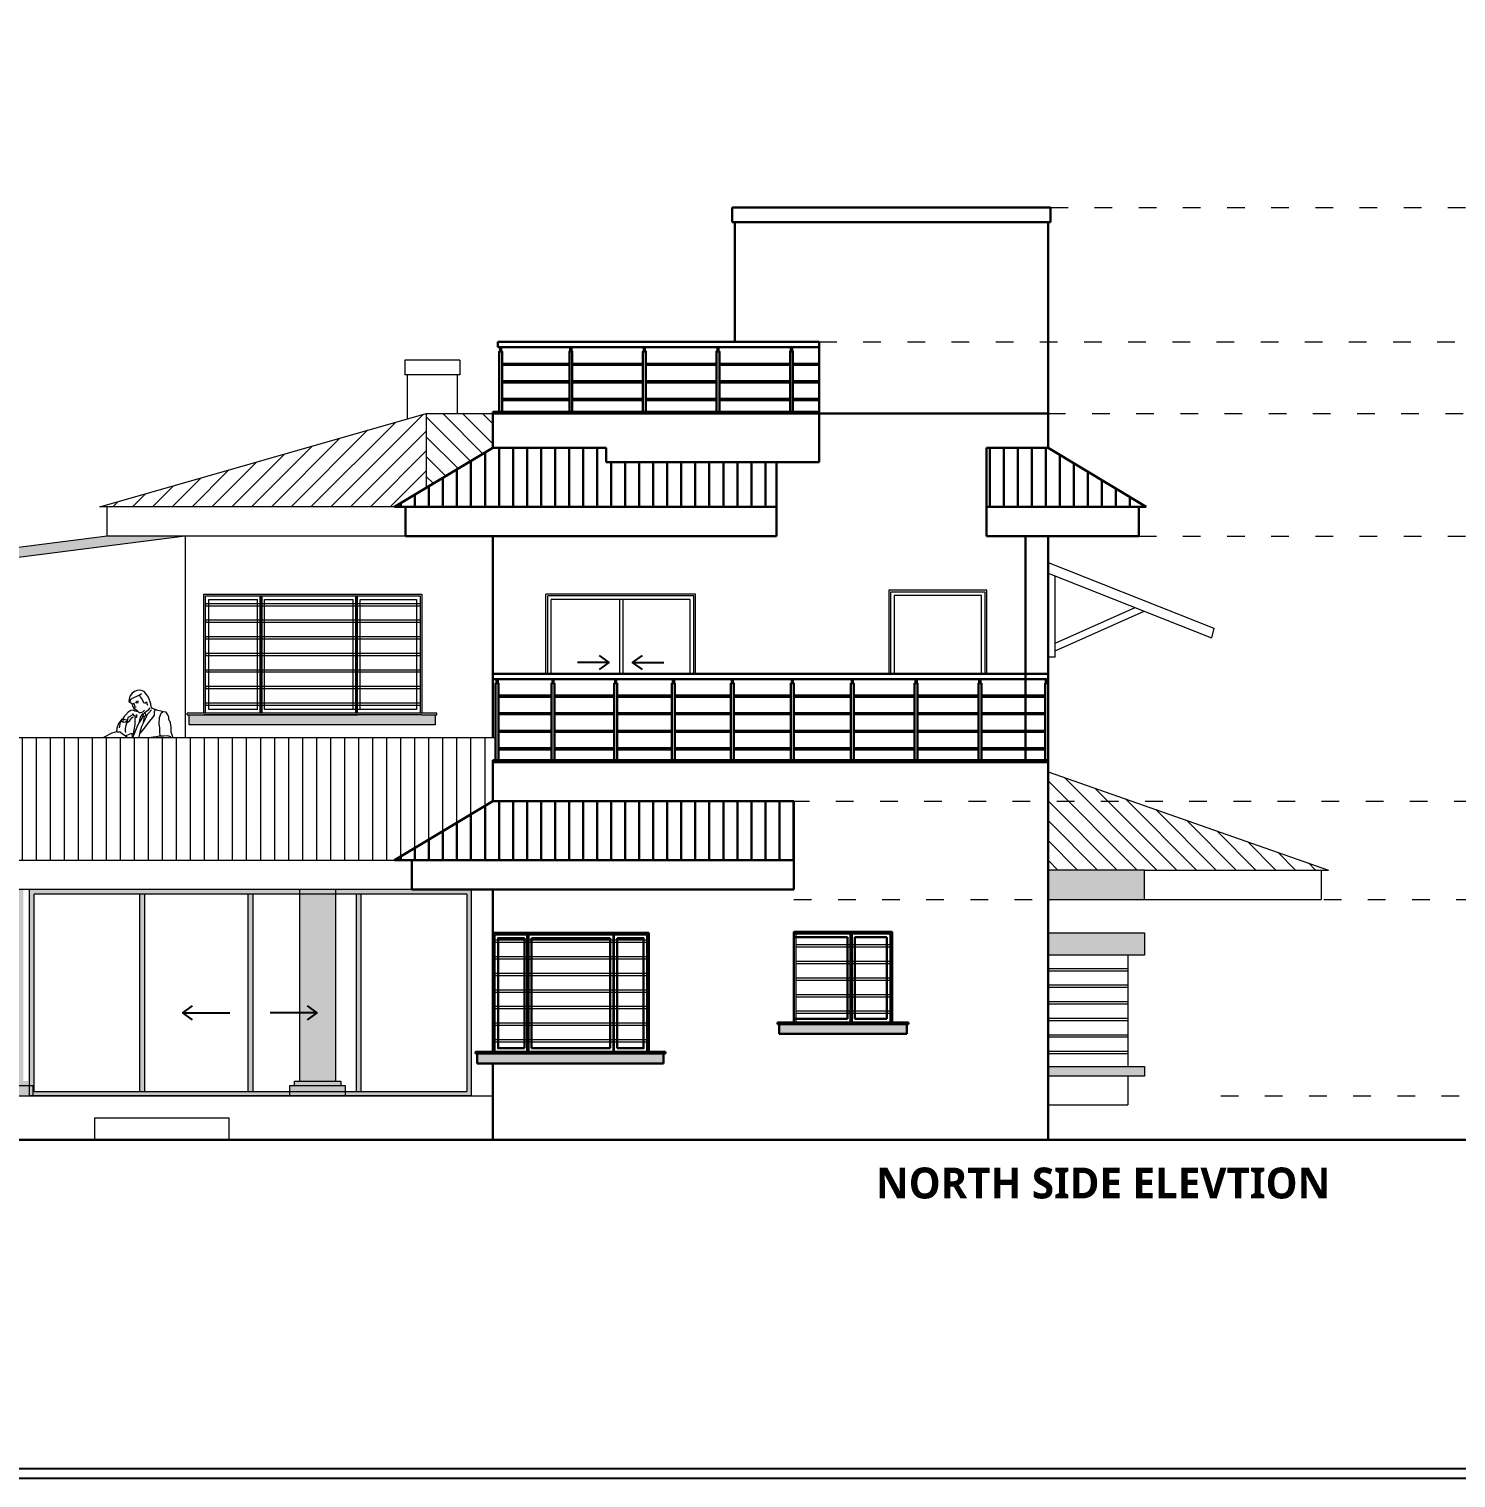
# Model space of a CAD drawing. Header units: millimetres. Extents: x 922141 to 965068, y 34629 to 256118.
# Drawn here: x 935315 to 949858, y 226570 to 241331 of the extents above; entities that cross this region are included whole.
import ezdxf

# ---------------------------------------------------------------- set-up
doc = ezdxf.new("R2010")
doc.units = ezdxf.units.MM
doc.linetypes.add('ACAD_ISO03W100', pattern=[30, 12, -18])
doc.layers.get('0').update_dxf_attribs({"plot": 0})
doc.layers.get('Defpoints').update_dxf_attribs({"color": 6})
for name, color, linetype, lineweight in [('A-HATCH', 251, 'Continuous', 9), ('MCA__ LANDSCAPE', 136, 'Continuous', 5), ('MCA__ LAYOUT TESTO', 6, 'Continuous', 5), ('MCA__ MURI ESISTENTI SEZIONATI', 30, 'Continuous', 30), ('MCA__ SCALE', 154, 'Continuous', 18)]:
    doc.layers.add(name, color=color, linetype=linetype, lineweight=lineweight)
doc.layers.add('TEXT200', color=7, linetype='Continuous')
doc.styles.get("Standard").update_dxf_attribs({"font": 'arial.ttf'})
doc.dimstyles.new('Casa Selvole', dxfattribs={"dimtxt": 200, "dimasz": 150, "dimexe": 0.18, "dimexo": 0.0625, "dimgap": 0.09, "dimtad": 0, "dimtih": 1, "dimtoh": 1, "dimdec": 0, "dimlfac": 0.1, "dimzin": 0, "dimdsep": 46, "dimtxsty": 'Standard', "dimblk": 'DOTSMALL', "dimcen": 0, "dimadec": 0, "dimazin": 0, "dimtfac": 1, "dimtdec": 0, "dimtofl": 0, "dimtmove": 0, "dimatfit": 3, "dimldrblk": 'DOTSMALL', "dimfxl": 1, "dimtolj": 1, "dimtzin": 0, "dimarcsym": 0})
pattern_1 = [(90, (296596.4, -130535.84), (-142.875, 9e-15), [])]
pattern_2 = [(135, (296596.4, -130535.84), (-101.02788, -101.02788), [])]

# ---------------------------------------------------------------- blocks, each defined once
blk = doc.blocks.new('_DotSmall')
at = {"color": 0, "linetype": 'ByBlock', "const_width": 0.5}
blk.add_lwpolyline([(-0.0625, 0, 1), (0.0625, 0, 1)], format="xyb", close=True, dxfattribs=at)

msp = doc.modelspace()

# ---------------------------------------------------------------- hatches: boundary and pattern name
at = {"layer": 'A-HATCH', "ltscale": 600, "true_color": 0xc7c8ca}
h = msp.add_hatch(color=9, dxfattribs=at)
h.dxf.hatch_style = 1
h.paths.add_polyline_path([(934108.86, 235807.96), (934108.86, 235908.77), (936113.86, 236163.37), (936907.69, 236163.37)])
h.paths.add_polyline_path([(934906.2, 234113.37), (934986.2, 234113.37), (934986.2, 235919.37), (934906.2, 235909.21)])
h = msp.add_hatch(color=9, dxfattribs=at)
h.dxf.hatch_style = 1
h.paths.add_polyline_path([(939453.71, 234343.37), (936947.08, 234343.37), (936947.08, 234243.37), (939453.71, 234243.37)])
h = msp.add_hatch(color=9, dxfattribs=at)
h.dxf.hatch_style = 1
h.paths.add_polyline_path([(946682.72, 232463.37), (946682.72, 232763.37), (945699.86, 232763.37), (945699.86, 232463.37)])
h = msp.add_hatch(color=9, dxfattribs=at)
h.dxf.hatch_style = 1
h.paths.add_polyline_path([(934888.86, 232563.37), (934888.86, 230613.37), (935258.86, 230613.37), (935258.86, 232563.37)])
h.paths.add_polyline_path([(935358.86, 230463.37), (935358.86, 230563.37), (935308.86, 230563.37), (934838.86, 230563.37), (934788.86, 230563.37), (934788.86, 230463.37)])
h.paths.add_polyline_path([(935308.86, 230563.37), (935308.86, 230613.37), (935258.86, 230613.37), (934888.86, 230613.37), (934838.86, 230613.37), (934838.86, 230563.37)])
h = msp.add_hatch(color=9, dxfattribs=at)
h.dxf.hatch_style = 1
h.paths.add_polyline_path([(938071.86, 232563.37), (938071.86, 230613.37), (938441.86, 230613.37), (938441.86, 232563.37)])
h.paths.add_polyline_path([(938541.86, 230463.37), (938541.86, 230563.37), (938491.86, 230563.37), (938021.86, 230563.37), (937971.86, 230563.37), (937971.86, 230463.37)])
h.paths.add_polyline_path([(938491.86, 230563.37), (938491.86, 230613.37), (938441.86, 230613.37), (938071.86, 230613.37), (938021.86, 230613.37), (938021.86, 230563.37)])
h = msp.add_hatch(color=9, dxfattribs=at)
h.dxf.hatch_style = 1
h.paths.add_polyline_path([(945699.86, 231895.48), (946682.72, 231895.48), (946682.72, 232123.37), (945699.86, 232123.37)])
h = msp.add_hatch(color=9, dxfattribs=at)
h.dxf.hatch_style = 1
h.paths.add_polyline_path([(945699.86, 230663.37), (946682.72, 230663.37), (946682.72, 230763.37), (945699.86, 230763.37)])
at = {"layer": 'MCA__ LANDSCAPE'}
h = msp.add_hatch(color=256, dxfattribs=at)
h.dxf.hatch_style = 1
h.paths.add_polyline_path([(938071.86, 232563.37), (935321.86, 232563.37), (935321.86, 230563.37), (935366.86, 230563.37), (935366.86, 232518.37), (938071.86, 232518.37)])
h.paths.add_polyline_path([(939821.86, 232563.37), (938441.86, 232563.37), (938441.86, 232518.37), (939776.86, 232518.37), (939776.86, 230508.37), (938541.86, 230508.37), (938541.86, 230463.37), (939821.86, 230463.37)])
h.paths.add_polyline_path([(937971.86, 230508.37), (935358.86, 230508.37), (935358.86, 230463.37), (937971.86, 230463.37)])
h = msp.add_hatch(color=256, dxfattribs=at)
h.dxf.hatch_style = 1
h.paths.add_polyline_path([(936496.07, 230508.37), (936496.07, 232518.37), (936446.07, 232518.37), (936446.07, 230508.37)])
h = msp.add_hatch(color=256, dxfattribs=at)
h.dxf.hatch_style = 1
h.paths.add_polyline_path([(937600.74, 230508.37), (937600.74, 232518.37), (937550.74, 232518.37), (937550.74, 230508.37)])
h = msp.add_hatch(color=256, dxfattribs=at)
h.dxf.hatch_style = 1
h.paths.add_polyline_path([(938701.96, 230508.37), (938701.96, 232518.37), (938651.96, 232518.37), (938651.96, 230508.37)])
h = msp.add_hatch(color=256, dxfattribs=at)
h.dxf.hatch_style = 1
h.paths.add_polyline_path([(944261.58, 231093.37), (944261.58, 231193.37), (942961.09, 231193.37), (942961.09, 231093.37)])
h = msp.add_hatch(color=256, dxfattribs=at)
h.dxf.hatch_style = 1
h.paths.add_polyline_path([(941782.65, 230893.37), (939883.93, 230893.37), (939883.93, 230793.37), (941782.65, 230793.37)])
at = {"layer": 'MCA__ MURI ESISTENTI SEZIONATI'}
h = msp.add_hatch(dxfattribs=at)
h.set_pattern_fill('ANSI31', color=256, scale=45, angle=45)
h.set_pattern_definition(pattern_1)
h.paths.add_polyline_path([(942931.68, 236463.37), (942931.68, 237063.37), (942931.68, 236919.37), (941196.66, 236919.37), (941196.66, 237063.37), (940041.86, 237063.37), (939041.86, 236463.37)])
h = msp.add_hatch(dxfattribs=at)
h.set_pattern_fill('ANSI31', color=256, scale=45, angle=45)
h.set_pattern_definition(pattern_1)
h.paths.add_polyline_path([(946699.86, 236463.37), (945699.86, 237063.37), (945073.6, 237063.37), (945073.6, 236463.37)])
h = msp.add_hatch(dxfattribs=at)
h.set_pattern_fill('ANSI31', color=256, scale=45, angle=45)
h.set_pattern_definition(pattern_1)
h.paths.add_polyline_path([(940041.86, 233463.37), (939041.86, 232863.37), (943109.86, 232863.37), (943109.86, 233463.37)])
at = {"layer": 'MCA__ SCALE', "ltscale": 600}
h = msp.add_hatch(dxfattribs=at)
h.set_pattern_fill('ANSI31', color=256, scale=45, angle=180)
h.set_pattern_definition([(225, (296596.4, -130535.84), (101.02788, -101.02788), [])])
h.paths.add_polyline_path([(939041.86, 236463.37), (939364.36, 236656.87), (939364.36, 237413.37), (936038.86, 236463.37)])
h = msp.add_hatch(dxfattribs=at)
h.set_pattern_fill('ANSI31', color=256, scale=45, angle=90)
h.set_pattern_definition(pattern_2)
h.paths.add_polyline_path([(939364.36, 236656.87), (940041.86, 237063.37), (940041.86, 237413.37), (939364.36, 237413.37)])
at = {"layer": 'MCA__ SCALE'}
h = msp.add_hatch(dxfattribs=at)
h.set_pattern_fill('ANSI31', color=256, scale=45, angle=45)
h.set_pattern_definition(pattern_1)
h.paths.add_polyline_path([(930919.86, 232863.37), (934559.2, 234113.37), (940071.02, 234113.37), (940071.02, 233763.37), (940041.86, 233763.37), (940041.86, 233463.37), (939041.86, 232863.37)])
at = {"layer": 'MCA__ SCALE', "ltscale": 600}
h = msp.add_hatch(dxfattribs=at)
h.set_pattern_fill('ANSI31', color=256, scale=45, angle=90)
h.set_pattern_definition(pattern_2)
h.paths.add_polyline_path([(945699.86, 233463.37), (945699.86, 232763.37), (946682.72, 232763.37), (948559.83, 232763.37), (946557.85, 233463.37)])
h.paths.add_polyline_path([(945699.86, 233763.37), (945699.86, 233463.37), (946557.85, 233463.37)])

# ---------------------------------------------------------------- linework, layer by layer
at = {"layer": 'Defpoints'}
msp.add_lwpolyline([(965068.26, 226569.51), (965068.26, 256118.44), (922141.11, 256118.44), (922141.11, 226569.51)], close=True, dxfattribs=at)
at = {"layer": 'MCA__ LANDSCAPE', "linetype": 'ACAD_ISO03W100', "ltscale": 15}
for p, q in [((945724.86, 239513.37), (954426.32, 239513.37)), ((943367.14, 238143.37), (954426.32, 238143.37)), ((945699.86, 237413.37), (954426.32, 237413.37)), ((946624.86, 236163.37), (954426.32, 236163.37)), ((943088.57, 233463.37), (954405.03, 233463.37)), ((943109.86, 232463.37), (954426.32, 232463.37)), ((947459.83, 230463.37), (954426.32, 230463.37)), ((947879.83, 230013.37), (954438.44, 230013.37))]:
    msp.add_line(p, q, dxfattribs=at)
at = {"layer": 'MCA__ LANDSCAPE'}
msp.add_line((936158.61, 234157.67), (936075.08, 234113.37), dxfattribs=at)
at = {"layer": 'MCA__ MURI ESISTENTI SEZIONATI'}
for p, q in [((942480.98, 239513.37), (945724.86, 239513.37)), ((942480.98, 239513.37), (942480.98, 239363.37)), ((945724.86, 239513.37), (945724.86, 239363.37)), ((942480.98, 239363.37), (945724.86, 239363.37)), ((942509.86, 239363.37), (942509.86, 238143.37)), ((945699.86, 239363.37), (945699.86, 237063.37)), ((940094.82, 238143.37), (942351.45, 238143.37)), ((940094.82, 238088.37), (940094.82, 238143.37)), ((942351.45, 238143.37), (943367.14, 238143.37)), ((943367.14, 238088.37), (943367.14, 238143.37)), ((940094.82, 238088.37), (942351.45, 238088.37)), ((942351.45, 238088.37), (943367.14, 238088.37)), ((943367.14, 238088.37), (943367.14, 237413.37)), ((940137.46, 237921.15), (940822.27, 237921.15)), ((940137.46, 237909.15), (940822.27, 237909.15)), ((940852.27, 237921.15), (941571.86, 237921.15)), ((940852.27, 237909.15), (941571.86, 237909.15)), ((941601.86, 237921.15), (942321.45, 237921.15)), ((941601.86, 237909.15), (942321.45, 237909.15)), ((942351.45, 237921.15), (943071.04, 237921.15)), ((942351.45, 237909.15), (943071.04, 237909.15)), ((943101.04, 237921.15), (943367.14, 237921.15)), ((943101.04, 237909.15), (943367.14, 237909.15)), ((940137.46, 237741.93), (940822.27, 237741.93)), ((940137.46, 237729.93), (940822.27, 237729.93)), ((940852.27, 237741.93), (941571.86, 237741.93)), ((940852.27, 237729.93), (941571.86, 237729.93)), ((941601.86, 237741.93), (942321.45, 237741.93)), ((941601.86, 237729.93), (942321.45, 237729.93)), ((942351.45, 237741.93), (943071.04, 237741.93)), ((942351.45, 237729.93), (943071.04, 237729.93)), ((943101.04, 237741.93), (943367.14, 237741.93)), ((943101.04, 237729.93), (943367.14, 237729.93)), ((940137.46, 237562.71), (940822.27, 237562.71)), ((940137.46, 237550.71), (940822.27, 237550.71)), ((940852.27, 237562.71), (941571.86, 237562.71)), ((940852.27, 237550.71), (941571.86, 237550.71)), ((941601.86, 237562.71), (942321.45, 237562.71)), ((941601.86, 237550.71), (942321.45, 237550.71)), ((942351.45, 237562.71), (943071.04, 237562.71)), ((942351.45, 237550.71), (943071.04, 237550.71)), ((943101.04, 237562.71), (943367.14, 237562.71)), ((943101.04, 237550.71), (943367.14, 237550.71)), ((940041.86, 237063.37), (940041.86, 237431.37)), ((940041.86, 237431.37), (943367.14, 237431.37)), ((940041.86, 237413.37), (943367.14, 237413.37)), ((943367.14, 237413.37), (945699.86, 237413.37)), ((943367.14, 237063.37), (943367.14, 237413.37)), ((939041.86, 236463.37), (940041.86, 237063.37)), ((940041.86, 237063.37), (941196.66, 237063.37)), ((941196.66, 236919.37), (941196.66, 237063.37)), ((943367.14, 236919.37), (943367.14, 237063.37)), ((945073.6, 236463.37), (945073.6, 237063.37)), ((945699.86, 237063.37), (945073.6, 237063.37)), ((945699.86, 237063.37), (946699.86, 236463.37)), ((943367.14, 236919.37), (941196.66, 236919.37)), ((942931.68, 236163.37), (942931.68, 236919.37)), ((939041.86, 236463.37), (942931.68, 236463.37)), ((939152, 236463.37), (939152, 236163.37)), ((945073.6, 236463.37), (946699.86, 236463.37)), ((945073.6, 236463.37), (945073.6, 236163.37)), ((946624.86, 236463.37), (946624.86, 236163.37)), ((939152, 236163.37), (942931.68, 236163.37)), ((940041.86, 234113.37), (940041.86, 236163.37)), ((945073.6, 236163.37), (946624.86, 236163.37)), ((945469.86, 234663.37), (945469.86, 236163.37)), ((945699.86, 236163.37), (945699.86, 234663.37)), ((940041.86, 234708.37), (940041.86, 234763.37)), ((940041.86, 234763.37), (943109.86, 234763.37)), ((940041.86, 234708.37), (943109.86, 234708.37)), ((944967.31, 234763.37), (943109.86, 234763.37)), ((943109.86, 234763.37), (944967.31, 234763.37)), ((943109.86, 234763.37), (945699.86, 234763.37)), ((943109.86, 234708.37), (945699.86, 234708.37)), ((945469.86, 234541.15), (945469.86, 234708.37)), ((941897.72, 234666.59), (941897.72, 233881.37)), ((945020.97, 234666.59), (945020.97, 233881.37)), ((945699.86, 234566.59), (945699.86, 230013.37)), ((940101.02, 234541.15), (940640.31, 234541.15)), ((940101.02, 234529.15), (940640.31, 234529.15)), ((940670.31, 234541.15), (941279.07, 234541.15)), ((940670.31, 234529.15), (941279.07, 234529.15)), ((941309.07, 234541.15), (941867.72, 234541.15)), ((941309.07, 234529.15), (941867.72, 234529.15)), ((941897.72, 234541.15), (942468.67, 234541.15)), ((941897.72, 234529.15), (942468.67, 234529.15)), ((942498.67, 234541.15), (943079.86, 234541.15)), ((942498.67, 234529.15), (943079.86, 234529.15)), ((943109.86, 234541.15), (943690.92, 234541.15)), ((943109.86, 234529.15), (943690.92, 234529.15)), ((943720.92, 234541.15), (944340.82, 234541.15)), ((943720.92, 234529.15), (944340.82, 234529.15)), ((944370.82, 234541.15), (944990.97, 234541.15)), ((944370.82, 234529.15), (944990.97, 234529.15)), ((945020.97, 234541.15), (945669.86, 234541.15)), ((945020.97, 234529.15), (945669.86, 234529.15)), ((945469.86, 234361.93), (945469.86, 234529.15)), ((940101.02, 234361.93), (940640.31, 234361.93)), ((940101.02, 234349.93), (940640.31, 234349.93)), ((940670.31, 234361.93), (941279.07, 234361.93)), ((940670.31, 234349.93), (941279.07, 234349.93)), ((941309.07, 234361.93), (941867.72, 234361.93)), ((941309.07, 234349.93), (941867.72, 234349.93)), ((941897.72, 234361.93), (942468.67, 234361.93)), ((941897.72, 234349.93), (942468.67, 234349.93)), ((942498.67, 234361.93), (943079.86, 234361.93)), ((942498.67, 234349.93), (943079.86, 234349.93)), ((943109.86, 234361.93), (943690.92, 234361.93)), ((943109.86, 234349.93), (943690.92, 234349.93)), ((943720.92, 234361.93), (944340.82, 234361.93)), ((943720.92, 234349.93), (944340.82, 234349.93)), ((944370.82, 234361.93), (944990.97, 234361.93)), ((944370.82, 234349.93), (944990.97, 234349.93)), ((945020.97, 234361.93), (945669.86, 234361.93)), ((945020.97, 234349.93), (945669.86, 234349.93)), ((945469.86, 234182.71), (945469.86, 234349.93)), ((940101.02, 234182.71), (940640.31, 234182.71)), ((940101.02, 234170.71), (940640.31, 234170.71)), ((940670.31, 234182.71), (941279.07, 234182.71)), ((940670.31, 234170.71), (941279.07, 234170.71)), ((941309.07, 234182.71), (941867.72, 234182.71)), ((941309.07, 234170.71), (941867.72, 234170.71)), ((941897.72, 234182.71), (942468.67, 234182.71)), ((941897.72, 234170.71), (942468.67, 234170.71)), ((942498.67, 234182.71), (943079.86, 234182.71)), ((942498.67, 234170.71), (943079.86, 234170.71)), ((943109.86, 234182.71), (943690.92, 234182.71)), ((943109.86, 234170.71), (943690.92, 234170.71)), ((943720.92, 234182.71), (944340.82, 234182.71)), ((943720.92, 234170.71), (944340.82, 234170.71)), ((944370.82, 234182.71), (944990.97, 234182.71)), ((944370.82, 234170.71), (944990.97, 234170.71)), ((945020.97, 234182.71), (945669.86, 234182.71)), ((945020.97, 234170.71), (945669.86, 234170.71)), ((945469.86, 234003.49), (945469.86, 234170.71)), ((940101.02, 234003.49), (940640.31, 234003.49)), ((940101.02, 233991.49), (940640.31, 233991.49)), ((940670.31, 234003.49), (941279.07, 234003.49)), ((940670.31, 233991.49), (941279.07, 233991.49)), ((941309.07, 234003.49), (941867.72, 234003.49)), ((941309.07, 233991.49), (941867.72, 233991.49)), ((941897.72, 234003.49), (942468.67, 234003.49)), ((941897.72, 233991.49), (942468.67, 233991.49)), ((942498.67, 234003.49), (943079.86, 234003.49)), ((942498.67, 233991.49), (943079.86, 233991.49)), ((943109.86, 234003.49), (943690.92, 234003.49)), ((943109.86, 233991.49), (943690.92, 233991.49)), ((943720.92, 234003.49), (944340.82, 234003.49)), ((943720.92, 233991.49), (944340.82, 233991.49)), ((944370.82, 234003.49), (944990.97, 234003.49)), ((944370.82, 233991.49), (944990.97, 233991.49)), ((945020.97, 234003.49), (945669.86, 234003.49)), ((945020.97, 233991.49), (945669.86, 233991.49)), ((945469.86, 233881.37), (945469.86, 233991.49)), ((940041.86, 233881.37), (945699.86, 233881.37)), ((940041.86, 233881.37), (940041.86, 233463.37)), ((940041.86, 233863.37), (943109.86, 233863.37)), ((940041.86, 233863.37), (943109.86, 233863.37)), ((943109.86, 233863.37), (945699.86, 233863.37)), ((940041.86, 233463.37), (939041.86, 232863.37)), ((940041.86, 233463.37), (943109.86, 233463.37)), ((943109.86, 232563.37), (943109.86, 233463.37)), ((943109.86, 232863.37), (939041.86, 232863.37)), ((939216.44, 232863.37), (939216.44, 232563.37)), ((943109.86, 232563.37), (939216.44, 232563.37)), ((940041.86, 230911.37), (940041.86, 232563.37)), ((940041.86, 232123.37), (941631.86, 232123.37)), ((940059.86, 232105.37), (941613.86, 232105.37)), ((940059.86, 230911.37), (940059.86, 232105.37)), ((940364.49, 230947.37), (940364.49, 232069.37)), ((940400.49, 230911.37), (940400.49, 232105.37)), ((940436.49, 230947.37), (940436.49, 232069.37)), ((941237.92, 230947.37), (941237.92, 232069.37)), ((941273.92, 230911.37), (941273.92, 232105.37)), ((941309.92, 230947.37), (941309.92, 232069.37)), ((941613.86, 232105.37), (941613.86, 230911.37)), ((941631.86, 232123.37), (941631.86, 230911.37)), ((943109.86, 232133.37), (944111.58, 232133.37)), ((943109.86, 231211.37), (943109.86, 232133.37)), ((943109.86, 231211.37), (943109.86, 232133.37)), ((943109.86, 232115.37), (944093.58, 232115.37)), ((943109.86, 232079.37), (943657.8, 232079.37)), ((943658.14, 231247.37), (943657.8, 232079.37)), ((943694.14, 231211.37), (943693.8, 232115.37)), ((943729.8, 232079.37), (944057.58, 232079.37)), ((943730.14, 231247.37), (943729.8, 232079.37)), ((944057.58, 232079.37), (944057.58, 231247.37)), ((944093.58, 232115.37), (944093.58, 231211.37)), ((944111.58, 232133.37), (944111.58, 231211.37)), ((945699.86, 231735.48), (945699.86, 230763.37)), ((943109.86, 231211.37), (943109.86, 231433.37)), ((942943.09, 231211.37), (944279.58, 231211.37)), ((942943.09, 231211.37), (942943.09, 231193.37)), ((942943.09, 231193.37), (944279.58, 231193.37)), ((942961.09, 231093.37), (942961.09, 231193.37)), ((943109.86, 231247.37), (943658.14, 231247.37)), ((944111.58, 231193.37), (943109.86, 231193.37)), ((943730.14, 231247.37), (944057.58, 231247.37)), ((944261.58, 231193.37), (944261.58, 231093.37)), ((944279.58, 231193.37), (944279.58, 231211.37)), ((944261.58, 231093.37), (942961.09, 231093.37)), ((945699.86, 231163.37), (945699.86, 230370.81)), ((941800.65, 230911.37), (939865.93, 230911.37)), ((939865.93, 230911.37), (939865.93, 230893.37)), ((939865.93, 230893.37), (941800.65, 230893.37)), ((939883.93, 230793.37), (939883.93, 230893.37)), ((941631.86, 230893.37), (940041.86, 230893.37)), ((941782.65, 230893.37), (941782.65, 230793.37)), ((941800.65, 230893.37), (941800.65, 230911.37)), ((941782.65, 230793.37), (939883.93, 230793.37)), ((940041.86, 230463.37), (940041.86, 230793.37)), ((940041.86, 230463.37), (940041.86, 230013.37)), ((926907.68, 230013.37), (955474.01, 230013.37))]:
    msp.add_line(p, q, dxfattribs=at)
for points in [[(940107.46, 237431.37), (940107.46, 238046.59), (940137.46, 238046.59), (940137.46, 237431.37)], [(940822.27, 237431.37), (940822.27, 238046.59), (940852.27, 238046.59), (940852.27, 237431.37)], [(941571.86, 237431.37), (941571.86, 238046.59), (941601.86, 238046.59), (941601.86, 237431.37)], [(942321.45, 237431.37), (942321.45, 238046.59), (942351.45, 238046.59), (942351.45, 237431.37)], [(943071.04, 237431.37), (943071.04, 238046.59), (943101.04, 238046.59), (943101.04, 237431.37)], [(940137.46, 237413.37), (940107.46, 237413.37)], [(940852.27, 237413.37), (940822.27, 237413.37)], [(941601.86, 237413.37), (941571.86, 237413.37)], [(942351.45, 237413.37), (942321.45, 237413.37)], [(943101.04, 237413.37), (943071.04, 237413.37)], [(940071.02, 233881.37), (940071.02, 234666.59), (940101.02, 234666.59), (940101.02, 233881.37)], [(940640.31, 233881.37), (940640.31, 234666.59), (940670.31, 234666.59), (940670.31, 233881.37)], [(941279.07, 233881.37), (941279.07, 234666.59), (941309.07, 234666.59), (941309.07, 233881.37)], [(941867.72, 233881.37), (941867.72, 234666.59), (941897.72, 234666.59), (941897.72, 233881.37)], [(942468.67, 233881.37), (942468.67, 234666.59), (942498.67, 234666.59), (942498.67, 233881.37)], [(943079.86, 233881.37), (943079.86, 234666.59), (943109.86, 234666.59), (943109.86, 233881.37)], [(943690.92, 233881.37), (943690.92, 234666.59), (943720.92, 234666.59), (943720.92, 233881.37)], [(944340.82, 233881.37), (944340.82, 234666.59), (944370.82, 234666.59), (944370.82, 233881.37)], [(944990.97, 233881.37), (944990.97, 234666.59), (945020.97, 234666.59), (945020.97, 233881.37)], [(945669.86, 233881.37), (945669.86, 234666.59), (945699.86, 234666.59), (945699.86, 233881.37), (945669.86, 233881.37)], [(940101.02, 233863.37), (940071.02, 233863.37)], [(940670.31, 233863.37), (940640.31, 233863.37)], [(941309.07, 233863.37), (941279.07, 233863.37)], [(941897.72, 233863.37), (941867.72, 233863.37)], [(942498.67, 233863.37), (942468.67, 233863.37)], [(943109.86, 233863.37), (943079.86, 233863.37)], [(943720.92, 233863.37), (943690.92, 233863.37)], [(944370.82, 233863.37), (944340.82, 233863.37)], [(945020.97, 233863.37), (944990.97, 233863.37)], [(940364.49, 230947.37), (940095.86, 230947.37), (940095.86, 232069.37), (940364.49, 232069.37)], [(940436.49, 232069.37), (941237.92, 232069.37)], [(941309.92, 232069.37), (941577.86, 232069.37), (941577.86, 230947.37), (941309.92, 230947.37)], [(943109.86, 231999.63), (943109.86, 231979.63)], [(943109.86, 231830.75), (943109.86, 231810.75)], [(943109.86, 231661.87), (943109.86, 231641.87)], [(943109.86, 231493), (943109.86, 231473)], [(943109.86, 231324.12), (943109.86, 231304.12)], [(941237.92, 230947.37), (940436.49, 230947.37)]]:
    msp.add_lwpolyline(points, dxfattribs=at)
for points in [[(940116.46, 238046.59), (940128.46, 238046.59), (940128.46, 238088.37), (940116.46, 238088.37)], [(940831.27, 238046.59), (940843.27, 238046.59), (940843.27, 238088.37), (940831.27, 238088.37)], [(941580.86, 238046.59), (941592.86, 238046.59), (941592.86, 238088.37), (941580.86, 238088.37)], [(942330.45, 238046.59), (942342.45, 238046.59), (942342.45, 238088.37), (942330.45, 238088.37)], [(943080.04, 238046.59), (943092.04, 238046.59), (943092.04, 238088.37), (943080.04, 238088.37)], [(940080.02, 234666.59), (940092.02, 234666.59), (940092.02, 234708.37), (940080.02, 234708.37)], [(940649.31, 234666.59), (940661.31, 234666.59), (940661.31, 234708.37), (940649.31, 234708.37)], [(941288.07, 234666.59), (941300.07, 234666.59), (941300.07, 234708.37), (941288.07, 234708.37)], [(941876.72, 234666.59), (941888.72, 234666.59), (941888.72, 234708.37), (941876.72, 234708.37)], [(942477.67, 234666.59), (942489.67, 234666.59), (942489.67, 234708.37), (942477.67, 234708.37)], [(943088.86, 234666.59), (943100.86, 234666.59), (943100.86, 234708.37), (943088.86, 234708.37)], [(943699.92, 234666.59), (943711.92, 234666.59), (943711.92, 234708.37), (943699.92, 234708.37)], [(944349.82, 234666.59), (944361.82, 234666.59), (944361.82, 234708.37), (944349.82, 234708.37)], [(944999.97, 234666.59), (945011.97, 234666.59), (945011.97, 234708.37), (944999.97, 234708.37)], [(945678.86, 234666.59), (945690.86, 234666.59), (945690.86, 234708.37), (945678.86, 234708.37)]]:
    msp.add_lwpolyline(points, close=True, dxfattribs=at)
at = {"layer": 'MCA__ SCALE'}
for p, q in [((939704.6, 237957.68), (939144.41, 237957.68)), ((939144.41, 237957.68), (939144.41, 237807.68)), ((939704.6, 237957.68), (939704.6, 237807.68)), ((939704.6, 237807.68), (939144.41, 237807.68)), ((939169.41, 237807.68), (939169.41, 237357.68)), ((939679.6, 237807.68), (939679.6, 237413.37)), ((936038.86, 236463.37), (939364.36, 237413.37)), ((939364.36, 237413.37), (940041.86, 237413.37)), ((939364.36, 237413.37), (939364.36, 236656.87)), ((939041.86, 236463.37), (936038.86, 236463.37)), ((936113.86, 236163.37), (936113.86, 236463.37)), ((936907.69, 236163.37), (934108.86, 235807.96)), ((936113.86, 236163.37), (934108.86, 235908.77)), ((939152, 236163.37), (936113.86, 236163.37)), ((936907.69, 236163.37), (936907.69, 234113.37)), ((945699.86, 235895.66), (947390.5, 235227.84)), ((945699.86, 234931.08), (945699.86, 235895.66)), ((945699.86, 235788.14), (947365.57, 235130.17)), ((945773.34, 234931.08), (945773.34, 235759.11)), ((937095.85, 235573.37), (939318.85, 235573.37)), ((937095.85, 234361.37), (937095.85, 235573.37)), ((937113.85, 235555.37), (939300.85, 235555.37)), ((937113.85, 234361.37), (937113.85, 235555.37)), ((937644.13, 234397.37), (937644.13, 235519.37)), ((937680.13, 234361.37), (937680.13, 235555.37)), ((937716.13, 234397.37), (937716.13, 235519.37)), ((938618.25, 234397.37), (938618.25, 235519.37)), ((938654.25, 234361.37), (938654.25, 235555.37)), ((938690.25, 234397.37), (938690.25, 235519.37)), ((939300.85, 235555.37), (939300.85, 234361.37)), ((939318.85, 235573.37), (939318.85, 234361.37)), ((940583.5, 234763.37), (940583.5, 235573.37)), ((942108.5, 235573.37), (940583.5, 235573.37)), ((940601.5, 234763.37), (940601.5, 235555.37)), ((942090.5, 235555.37), (940601.5, 235555.37)), ((940637.5, 234763.37), (940637.5, 235519.37)), ((942054.5, 235519.37), (940637.5, 235519.37)), ((941335.8, 234763.37), (941335.8, 235519.37)), ((941369.26, 234763.37), (941369.26, 235519.37)), ((942054.5, 234763.37), (942054.5, 235519.37)), ((942090.5, 234763.37), (942090.5, 235555.37)), ((942108.5, 234763.37), (942108.5, 235573.37)), ((945773.34, 235075.85), (946586.56, 235437.89)), ((945773.34, 234996.81), (946680.64, 235400.73)), ((947390.5, 235227.84), (947365.57, 235130.17)), ((945773.34, 234931.08), (945699.86, 234931.08)), ((936367.87, 234564.2), (936341.62, 234534.57)), ((936390.1, 234580.85), (936367.87, 234564.2)), ((936417.09, 234591.07), (936390.1, 234580.85)), ((936446.48, 234594.83), (936417.09, 234591.07)), ((936436.87, 234544.73), (936461.46, 234561.4)), ((936472.45, 234589.22), (936446.48, 234594.83)), ((936488.26, 234581.45), (936472.45, 234589.22)), ((936500.24, 234569.36), (936488.26, 234581.45)), ((936514.49, 234552.4), (936500.24, 234569.36)), ((936336.56, 234503.93), (936332.04, 234479.76)), ((936332.04, 234479.76), (936355.09, 234467)), ((936341.62, 234534.57), (936336.56, 234503.93)), ((936349.06, 234485.78), (936352.46, 234502.88)), ((936354.42, 234478.17), (936349.06, 234485.78)), ((936352.46, 234502.88), (936382.92, 234520.18)), ((936355.09, 234467), (936364.56, 234460.01)), ((936364.56, 234460.01), (936367.6, 234448.26)), ((936367.6, 234448.26), (936371.26, 234431.82)), ((936371.26, 234431.82), (936383.76, 234413.67)), ((936372.77, 234464.19), (936381.6, 234464.26)), ((936375.8, 234454.49), (936381.69, 234454.53)), ((936381.69, 234454.53), (936378.19, 234449.8)), ((936381.6, 234464.26), (936387.58, 234451.95)), ((936382.92, 234520.18), (936415.76, 234535.15)), ((936383.76, 234413.67), (936411.57, 234394.47)), ((936387.58, 234451.95), (936394.75, 234423.08)), ((936394.75, 234423.08), (936406.74, 234424)), ((936401.56, 234470.31), (936416.76, 234482.78)), ((936429.83, 234467.58), (936409.25, 234464.48)), ((936415.76, 234535.15), (936436.87, 234544.73)), ((936416.76, 234482.78), (936430.29, 234483.48)), ((936441.02, 234540.65), (936452.37, 234519.55)), ((936452.37, 234519.55), (936467.24, 234499.07)), ((936467.24, 234499.07), (936482.77, 234470.94)), ((936482.77, 234470.94), (936499.9, 234461.66)), ((936499.9, 234461.66), (936513.33, 234475.3)), ((936513.33, 234475.3), (936516.41, 234458.26)), ((936532.36, 234525.47), (936514.49, 234552.4)), ((936516.41, 234458.26), (936522.42, 234442.42)), ((936557.62, 234456.23), (936532.36, 234525.47)), ((936535.93, 234397.04), (936551.06, 234414.71)), ((936561.39, 234425.66), (936557.62, 234456.23)), ((936574.47, 234409.28), (936561.39, 234425.66)), ((936265.17, 234302.69), (936228.45, 234256.5)), ((936246.01, 234269), (936235.88, 234210.07)), ((936256.46, 234287.32), (936254.79, 234274.95)), ((936254.79, 234274.95), (936277.18, 234271.01)), ((936268.12, 234301.54), (936256.46, 234287.32)), ((936284.99, 234326.39), (936268.12, 234301.54)), ((936275.38, 234276.29), (936279.88, 234302.81)), ((936277.18, 234271.01), (936298.96, 234271.18)), ((936279.88, 234302.81), (936291.7, 234295.84)), ((936299, 234341.21), (936284.99, 234326.39)), ((936291.7, 234295.84), (936307.62, 234292.43)), ((936298.96, 234271.18), (936311.83, 234280.11)), ((936326.41, 234372.03), (936299, 234341.21)), ((936313.08, 234271.88), (936302.77, 234234.72)), ((936307.62, 234292.43), (936319.98, 234292.53)), ((936319.98, 234292.53), (936313.08, 234271.88)), ((936323.31, 234317.86), (936319.98, 234292.53)), ((936320.18, 234266.64), (936344.16, 234285.07)), ((936345.01, 234327.45), (936323.31, 234317.86)), ((936353.94, 234388.72), (936326.41, 234372.03)), ((936344.16, 234285.07), (936363.37, 234312.29)), ((936368.43, 234341.75), (936345.01, 234327.45)), ((936380.99, 234391.29), (936353.94, 234388.72)), ((936363.37, 234312.29), (936378.57, 234324.77)), ((936371.29, 234352.37), (936368.43, 234341.75)), ((936377.19, 234351.24), (936371.29, 234352.37)), ((936387.9, 234335.43), (936377.19, 234351.24)), ((936397.54, 234382.59), (936380.99, 234391.29)), ((936396.21, 234327.26), (936387.9, 234335.43)), ((936409.07, 234337.36), (936396.21, 234327.26)), ((936396.26, 234246.05), (936398.87, 234287.26)), ((936423.5, 234373.38), (936397.54, 234382.59)), ((936398.87, 234287.26), (936399.23, 234316.69)), ((936399.23, 234316.69), (936415.68, 234320.35)), ((936419.02, 234344.5), (936409.07, 234337.36)), ((936411.57, 234394.47), (936428.77, 234377.54)), ((936415.68, 234320.35), (936414.35, 234339.76)), ((936419.39, 234223.28), (936439.64, 234266.98)), ((936428.77, 234377.54), (936423.5, 234373.38)), ((936431.58, 234373.45), (936442.87, 234367.14)), ((936439.64, 234266.98), (936450.98, 234321.22)), ((936476.94, 234326.89), (936441.59, 234268.56)), ((936442.87, 234367.14), (936458.03, 234367.8)), ((936450.98, 234321.22), (936477.77, 234357.91)), ((936458.03, 234367.8), (936474.32, 234375.33)), ((936489.56, 234280.32), (936462.32, 234226.56)), ((936474.32, 234375.33), (936493.9, 234391.72)), ((936477.77, 234357.91), (936476.94, 234326.89)), ((936488.03, 234324.45), (936479.66, 234266.12)), ((936498.01, 234328.06), (936481.55, 234326.16)), ((936517.97, 234334.1), (936489.56, 234280.32)), ((936490.67, 234363.31), (936535.93, 234397.04)), ((936490.67, 234363.31), (936513.23, 234338.18)), ((936506.74, 234339.9), (936498.01, 234328.06)), ((936513.23, 234338.18), (936565.16, 234395.67)), ((936544.87, 234280.76), (936516.91, 234244.64)), ((936574.59, 234318.65), (936544.87, 234280.76)), ((936627.6, 234387.34), (936574.47, 234409.28)), ((936592.65, 234342.34), (936574.59, 234318.65)), ((936598.78, 234385.93), (936590.01, 234378.8)), ((936590.01, 234378.8), (936592.5, 234360.58)), ((936592.5, 234360.58), (936592.65, 234342.34)), ((936595.13, 234401.2), (936598.78, 234385.93)), ((936657.65, 234382.86), (936627.6, 234387.34)), ((936640.54, 234313.87), (936638.67, 234251.48)), ((936660.2, 234358.17), (936640.54, 234313.87)), ((936687.72, 234375.45), (936657.65, 234382.86)), ((936668.94, 234368.83), (936660.2, 234358.17)), ((936680.71, 234368.92), (936668.94, 234368.83)), ((936711.89, 234370.93), (936687.72, 234375.45)), ((936729.76, 234343.41), (936711.89, 234370.93)), ((936739.95, 234318.77), (936729.76, 234343.41)), ((936741.87, 234299.96), (936739.95, 234318.77)), ((936758.05, 234263.01), (936741.87, 234299.96)), ((939471.71, 234361.37), (936929.08, 234361.37)), ((936929.08, 234343.37), (936929.08, 234361.37)), ((936929.08, 234343.37), (938663.91, 234343.37)), ((936947.08, 234243.37), (936947.08, 234343.37)), ((939318.85, 234343.37), (937095.85, 234343.37)), ((939318.85, 234343.37), (939471.71, 234343.37)), ((939453.71, 234343.37), (939453.71, 234243.37)), ((939471.71, 234343.37), (939471.71, 234361.37)), ((936206.76, 234171), (936158.61, 234157.67)), ((936210.57, 234209.87), (936206.76, 234171)), ((936228.45, 234256.5), (936210.57, 234209.87)), ((936243.87, 234167.17), (936215.03, 234166.94)), ((936269.91, 234148.54), (936243.87, 234167.17)), ((936294.77, 234129.32), (936269.91, 234148.54)), ((936294.77, 234129.32), (936363.4, 234158.1)), ((936316.54, 234113.37), (936294.77, 234129.32)), ((936302.77, 234234.72), (936295.36, 234204.65)), ((936295.36, 234204.65), (936295.54, 234181.7)), ((936295.54, 234181.7), (936297.45, 234162.88)), ((936363.4, 234158.1), (936367.37, 234113.37)), ((936372.28, 234113.37), (936398.01, 234172.5)), ((936380, 234142.34), (936387.27, 234191.25)), ((936387.27, 234191.25), (936396.26, 234246.05)), ((936398.01, 234172.5), (936419.39, 234223.28)), ((936434.33, 234118.05), (936433.42, 234113.37)), ((936443.96, 234166.97), (936434.33, 234118.05)), ((936462.32, 234226.56), (936443.96, 234166.97)), ((936459.83, 234169.45), (936447.56, 234157)), ((936489.53, 234208.53), (936459.83, 234169.45)), ((936516.91, 234244.64), (936489.53, 234208.53)), ((936579.69, 234118.02), (936560.12, 234113.37)), ((936614.39, 234121.23), (936579.69, 234118.02)), ((936642.6, 234125.57), (936614.39, 234121.23)), ((936638.67, 234251.48), (936646.07, 234208.58)), ((936684.97, 234126.49), (936642.6, 234125.57)), ((936646.07, 234208.58), (936646.99, 234166.21)), ((936646.99, 234166.21), (936650.18, 234135.05)), ((936729.67, 234129.2), (936684.97, 234126.49)), ((936760.35, 234120.02), (936729.67, 234129.2)), ((936762.36, 234237.74), (936758.05, 234263.01)), ((936766.03, 234220.7), (936762.36, 234237.74)), ((936762.91, 234168.3), (936766.03, 234220.7)), ((936781.55, 234117.84), (936762.91, 234168.3)), ((936781.18, 234113.37), (936781.55, 234117.84)), ((939453.71, 234243.37), (936947.08, 234243.37)), ((934559.2, 234113.37), (940071.02, 234113.37)), ((945699.86, 233763.37), (948559.83, 232763.37)), ((930919.86, 232863.37), (939041.86, 232863.37)), ((946682.72, 232763.37), (948559.83, 232763.37)), ((948484.83, 232763.37), (948484.83, 232463.37)), ((939216.44, 232563.37), (930994.86, 232563.37)), ((935321.86, 230463.37), (935321.86, 232563.37)), ((939821.86, 232563.37), (935321.86, 232563.37)), ((939776.86, 232518.37), (935366.86, 232518.37)), ((935366.86, 230508.37), (935366.86, 232518.37)), ((936446.07, 230508.37), (936446.07, 232518.37)), ((936496.07, 230508.37), (936496.07, 232518.37)), ((937550.74, 230508.37), (937550.74, 232518.37)), ((937600.74, 230508.37), (937600.74, 232518.37)), ((938651.96, 230508.37), (938651.96, 232518.37)), ((938701.96, 230508.37), (938701.96, 232518.37)), ((939776.86, 232518.37), (939776.86, 230508.37)), ((939821.86, 232563.37), (939821.86, 230463.37)), ((946682.72, 232463.37), (948484.83, 232463.37)), ((946514.32, 231895.48), (946514.32, 230763.37)), ((946514.32, 230663.37), (946514.32, 230370.81)), ((931149.86, 230463.37), (940041.86, 230463.37)), ((939821.86, 230463.37), (935321.86, 230463.37)), ((935366.86, 230508.37), (939776.86, 230508.37)), ((945699.86, 230370.81), (946514.32, 230370.81))]:
    msp.add_line(p, q, dxfattribs=at)
at = {"layer": 'MCA__ SCALE', "color": 9, "true_color": 0xc7c8ca}
for p, q in [((939300.85, 235476.09), (938663.91, 235476.09)), ((938663.91, 235456.09), (939300.85, 235456.09)), ((939300.85, 235307.21), (938663.91, 235307.21)), ((938663.91, 235287.21), (939300.85, 235287.21)), ((939300.85, 235138.33), (938663.91, 235138.33)), ((938663.91, 235118.33), (939300.85, 235118.33)), ((939300.85, 234969.46), (938663.91, 234969.46)), ((938663.91, 234949.46), (939300.85, 234949.46)), ((939300.85, 234800.58), (938663.91, 234800.58)), ((938663.91, 234780.58), (939300.85, 234780.58)), ((939300.85, 234631.7), (938663.91, 234631.7)), ((938663.91, 234611.7), (939300.85, 234611.7)), ((939300.85, 234462.83), (938663.91, 234462.83)), ((938663.91, 234442.83), (939300.85, 234442.83))]:
    msp.add_line(p, q, dxfattribs=at)
at = {"layer": 'MCA__ SCALE'}
for points in [[(945076.5, 234763.37), (945076.5, 235613.37), (944076.5, 235613.37), (944076.5, 234763.37)], [(945058.5, 234763.37), (945058.5, 235595.37), (944094.5, 235595.37), (944094.5, 234763.37)], [(937644.13, 234397.37), (937149.85, 234397.37), (937149.85, 235519.37), (937644.13, 235519.37)], [(937716.13, 235519.37), (938618.25, 235519.37)], [(938690.25, 235519.37), (939264.85, 235519.37), (939264.85, 234397.37), (937716.13, 234397.37)], [(945022.5, 234763.37), (945022.5, 235559.37), (944130.5, 235559.37), (944130.5, 234763.37)], [(937689.79, 234343.37), (937669.79, 234343.37)], [(938643.91, 234343.37), (938663.91, 234343.37)]]:
    msp.add_lwpolyline(points, dxfattribs=at)
at = {"layer": 'MCA__ SCALE', "color": 9, "true_color": 0xc7c8ca}
for points in [[(937669.79, 235476.09), (937113.85, 235476.09), (937113.85, 235456.09), (937669.79, 235456.09)], [(937669.79, 234361.37), (937669.79, 235555.37)], [(937689.79, 235555.37), (937689.79, 234361.37)], [(938643.91, 235476.09), (937689.79, 235476.09)], [(937689.79, 235456.09), (938643.91, 235456.09)], [(938643.91, 235555.37), (938643.91, 234361.37)], [(938663.91, 234361.37), (938663.91, 235555.37)], [(937669.79, 235307.21), (937113.85, 235307.21), (937113.85, 235287.21), (937669.79, 235287.21)], [(938643.91, 235307.21), (937689.79, 235307.21)], [(937689.79, 235287.21), (938643.91, 235287.21)], [(937669.79, 235138.33), (937113.85, 235138.33), (937113.85, 235118.33), (937669.79, 235118.33)], [(938643.91, 235138.33), (937689.79, 235138.33)], [(937689.79, 235118.33), (938643.91, 235118.33)], [(937669.79, 234969.46), (937113.85, 234969.46), (937113.85, 234949.46), (937669.79, 234949.46)], [(938643.91, 234969.46), (937689.79, 234969.46)], [(937689.79, 234949.46), (938643.91, 234949.46)], [(937669.79, 234800.58), (937113.85, 234800.58), (937113.85, 234780.58), (937669.79, 234780.58)], [(938643.91, 234800.58), (937689.79, 234800.58)], [(937689.79, 234780.58), (938643.91, 234780.58)], [(937669.79, 234631.7), (937113.85, 234631.7), (937113.85, 234611.7), (937669.79, 234611.7)], [(938643.91, 234631.7), (937689.79, 234631.7)], [(937689.79, 234611.7), (938643.91, 234611.7)], [(937669.79, 234462.83), (937113.85, 234462.83), (937113.85, 234442.83), (937669.79, 234442.83)], [(938643.91, 234462.83), (937689.79, 234462.83)], [(937689.79, 234442.83), (938643.91, 234442.83)], [(940390.15, 232123.37), (940410.15, 232123.37)], [(940390.15, 230911.37), (940390.15, 232105.37)], [(940410.15, 232105.37), (940410.15, 230911.37)], [(941283.58, 232123.37), (941263.58, 232123.37)], [(941263.58, 232105.37), (941263.58, 230911.37)], [(941283.58, 230911.37), (941283.58, 232105.37)], [(943109.86, 231211.37), (943109.86, 232115.37), (943129.86, 232115.37)], [(943129.86, 232115.37), (943129.86, 231211.37)], [(943683.8, 231211.37), (943683.8, 232115.37), (943703.8, 232115.37), (943703.8, 231211.37)], [(940390.15, 232047.23), (940059.86, 232047.23), (940059.86, 232027.23), (940390.15, 232027.23)], [(941263.58, 232047.23), (940410.15, 232047.23)], [(940410.15, 232027.23), (941263.58, 232027.23)], [(941613.86, 232047.23), (941283.58, 232047.23)], [(941283.58, 232027.23), (941613.86, 232027.23)], [(943683.8, 231999.63), (943129.86, 231999.63)], [(943129.86, 231979.63), (943683.8, 231979.63)], [(944093.58, 231999.63), (943703.8, 231999.63)], [(943703.8, 231979.63), (944093.58, 231979.63)], [(940390.15, 231878.36), (940059.86, 231878.36), (940059.86, 231858.36), (940390.15, 231858.36)], [(941263.58, 231878.36), (940410.15, 231878.36)], [(940410.15, 231858.36), (941263.58, 231858.36)], [(941613.86, 231878.36), (941283.58, 231878.36)], [(941283.58, 231858.36), (941613.86, 231858.36)], [(943683.8, 231830.75), (943129.86, 231830.75)], [(943129.86, 231810.75), (943683.8, 231810.75)], [(944093.58, 231830.75), (943703.8, 231830.75)], [(943703.8, 231810.75), (944093.58, 231810.75)], [(946514.32, 231757.8), (945699.86, 231757.8)], [(940390.15, 231709.48), (940059.86, 231709.48), (940059.86, 231689.48), (940390.15, 231689.48)], [(941263.58, 231709.48), (940410.15, 231709.48)], [(940410.15, 231689.48), (941263.58, 231689.48)], [(941613.86, 231709.48), (941283.58, 231709.48)], [(941283.58, 231689.48), (941613.86, 231689.48)], [(943683.8, 231661.87), (943129.86, 231661.87)], [(943129.86, 231641.87), (943683.8, 231641.87)], [(944093.58, 231661.87), (943703.8, 231661.87)], [(943703.8, 231641.87), (944093.58, 231641.87)], [(945699.86, 231737.8), (946514.32, 231737.8)], [(940390.15, 231540.6), (940059.86, 231540.6), (940059.86, 231520.6), (940390.15, 231520.6)], [(941263.58, 231540.6), (940410.15, 231540.6)], [(940410.15, 231520.6), (941263.58, 231520.6)], [(941613.86, 231540.6), (941283.58, 231540.6)], [(941283.58, 231520.6), (941613.86, 231520.6)], [(943683.8, 231493), (943129.86, 231493)], [(943129.86, 231473), (943683.8, 231473)], [(944093.58, 231493), (943703.8, 231493)], [(943703.8, 231473), (944093.58, 231473)], [(946514.32, 231588.92), (945699.86, 231588.92)], [(945699.86, 231568.92), (946514.32, 231568.92)], [(940390.15, 231371.73), (940059.86, 231371.73), (940059.86, 231351.73), (940390.15, 231351.73)], [(941263.58, 231371.73), (940410.15, 231371.73)], [(940410.15, 231351.73), (941263.58, 231351.73)], [(941613.86, 231371.73), (941283.58, 231371.73)], [(941283.58, 231351.73), (941613.86, 231351.73)], [(943683.8, 231324.12), (943129.86, 231324.12)], [(944093.58, 231324.12), (943703.8, 231324.12)], [(946514.32, 231420.05), (945699.86, 231420.05)], [(945699.86, 231400.05), (946514.32, 231400.05)], [(940390.15, 231202.85), (940059.86, 231202.85), (940059.86, 231182.85), (940390.15, 231182.85)], [(941263.58, 231202.85), (940410.15, 231202.85)], [(940410.15, 231182.85), (941263.58, 231182.85)], [(941613.86, 231202.85), (941283.58, 231202.85)], [(941283.58, 231182.85), (941613.86, 231182.85)], [(943129.86, 231193.37), (943109.86, 231193.37)], [(943129.86, 231304.12), (943683.8, 231304.12)], [(943703.8, 231193.37), (943683.8, 231193.37)], [(943703.8, 231304.12), (944093.58, 231304.12)], [(946514.32, 231251.17), (945699.86, 231251.17)], [(945699.86, 231231.17), (946514.32, 231231.17)], [(940390.15, 231033.97), (940059.86, 231033.97), (940059.86, 231013.97), (940390.15, 231013.97)], [(941263.58, 231033.97), (940410.15, 231033.97)], [(941613.86, 231033.97), (941283.58, 231033.97)], [(946514.32, 231082.3), (945699.86, 231082.3)], [(945699.86, 231062.3), (946514.32, 231062.3)], [(940410.15, 230893.37), (940410.15, 230893.37), (940390.15, 230893.37)], [(940410.15, 231013.97), (941263.58, 231013.97)], [(941263.58, 230893.37), (941283.58, 230893.37)], [(941283.58, 231013.97), (941613.86, 231013.97)], [(946514.32, 230913.42), (945699.86, 230913.42)], [(945699.86, 230893.42), (946514.32, 230893.42)]]:
    msp.add_lwpolyline(points, dxfattribs=at)
at = {"layer": 'MCA__ SCALE'}
for points in [[(945699.86, 232463.37), (946682.72, 232463.37), (946682.72, 232763.37), (945699.86, 232763.37)], [(938071.86, 230613.37), (938441.86, 230613.37), (938441.86, 232563.37), (938071.86, 232563.37)], [(945699.86, 232123.37), (946682.72, 232123.37), (946682.72, 231895.48), (945699.86, 231895.48)], [(946682.72, 230663.37), (945699.86, 230663.37), (945699.86, 230763.37), (946682.72, 230763.37)], [(938021.86, 230613.37), (938491.86, 230613.37), (938491.86, 230563.37), (938021.86, 230563.37)], [(934788.86, 230463.37), (935358.86, 230463.37), (935358.86, 230563.37), (934788.86, 230563.37)], [(937971.86, 230463.37), (938541.86, 230463.37), (938541.86, 230563.37), (937971.86, 230563.37)], [(935985.03, 230237.32), (937351.3, 230237.32), (937351.3, 230013.37), (935985.03, 230013.37)]]:
    msp.add_lwpolyline(points, close=True, dxfattribs=at)
at = {"layer": 'TEXT200'}
msp.add_lwpolyline([(964970.15, 226667.62), (964970.15, 256020.33), (922239.22, 256020.33), (922239.22, 226667.62)], close=True, dxfattribs=at)

# ---------------------------------------------------------------- texts
at = {"layer": 'MCA__ LAYOUT TESTO', "color": 14, "insert": (942686.45, 229732.15, 0), "char_height": 315, "attachment_point": 1}
msp.add_mtext_dynamic_manual_height_columns('{\\fSegoe UI Light|b1|i0|c0|p34;^INORTH SIDE ELEVTION}', width=6780.4445, gutter_width=1, heights=[0], dxfattribs=at)

# ---------------------------------------------------------------- leaders
at = {"layer": 'MCA__ SCALE'}
for points, override in [([(941225.79, 234877.62), (940905.89, 234877.62)], {"dimasz": 100, "dimldrblk": 'Open90'}), ([(941466.2, 234877.62), (941786.1, 234877.62)], {"dimasz": 100, "dimldrblk": 'Open90'}), ([(936882.73, 231308.79), (937360.78, 231308.79)], {"dimasz": 100, "dimldrblk": 'Open90'}), ([(938250.27, 231308.79), (937772.23, 231308.79)], {"dimasz": 100, "dimgap": 0.09, "dimtad": 0, "dimldrblk": 'Open90'})]:
    msp.add_leader(points, dimstyle='Casa Selvole', override=override, dxfattribs=at)

doc.saveas('drawing.dxf')
